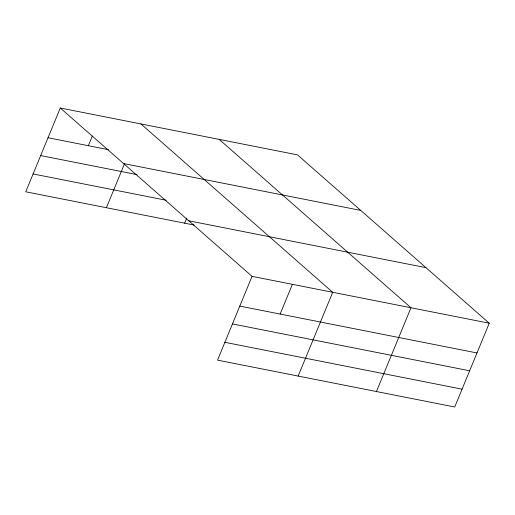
<?xml version="1.0" encoding="UTF-8"?>
<svg xmlns="http://www.w3.org/2000/svg" width="515" height="515" viewBox="0 0 515 515"><rect width="100%" height="100%" fill="white"/><g stroke="black" fill="none" stroke-linecap="round" stroke-linejoin="round"><path stroke-width="0.77" d="M60.281 108.002L252.06 276.355L217.53 360.14L454.719 406.998L489.25 323.214L297.47 154.861L60.281 108.002L25.75 191.786L194.058 225.036M88.348 145.706L92.333 136.044M106.393 207.712L124.379 164.079M184.666 223.182L186.81 217.98M280.128 314.06L292.385 284.325M298.172 376.072L332.703 292.288L140.923 123.935M376.446 391.535L410.976 307.751L219.197 139.398M48.024 137.743L108.511 149.691M123.568 163.558L360.757 210.416M40.672 155.575L136.971 174.598M33.102 173.948L166.191 200.245M188.773 220.8L425.963 267.658M252.06 276.355L489.25 323.214M239.803 306.097L476.993 352.955M232.452 323.929L469.641 370.787M224.881 342.308L462.071 389.166"/></g></svg>
